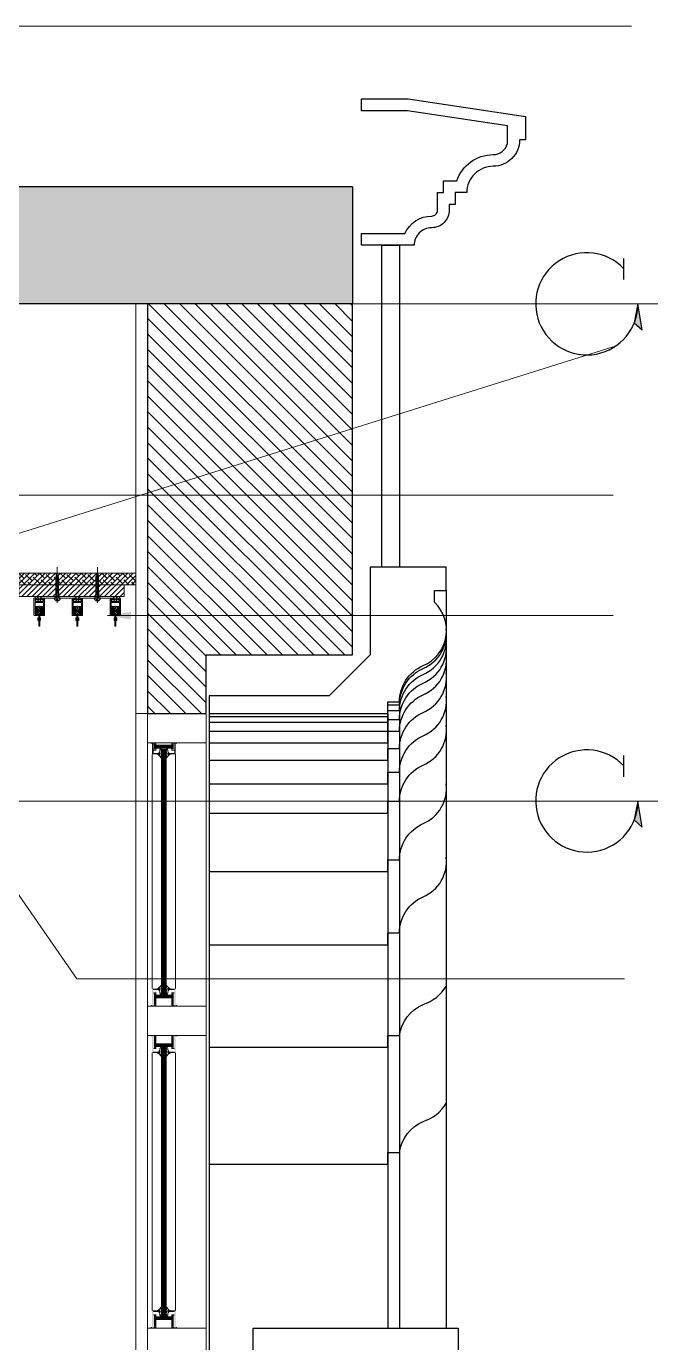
# Model space of a CAD drawing. Header units: millimetres. Extents: x -10942 to 92711, y -16583 to 30009.
# Drawn here: x 12795 to 13861, y 21237 to 23486 of the extents above; entities that cross this region are included whole.
import ezdxf

# ---------------------------------------------------------------- set-up
doc = ezdxf.new("R2010")
doc.units = ezdxf.units.MM
doc.header["$LTSCALE"] = 1000
doc.header["$MEASUREMENT"] = 0
doc.linetypes.add('DASHED', pattern=[0.75, 0.5, -0.25])
doc.linetypes.add('HIDDEN', pattern=[0.375, 0.25, -0.125])
for name, color, linetype in [('8', 8, 'Continuous'), ('A-Hidden', 8, 'HIDDEN'), ('Calliper Gypsum  Elevation', 31, 'Continuous'), ('Layer1', 1, 'Continuous'), ('Layer3', 3, 'Continuous'), ('Layer7', 8, 'Continuous')]:
    doc.layers.add(name, color=color, linetype=linetype)
for name, color, linetype, lineweight in [('A-FLOR-SLAB', 7, 'Continuous', 40), ('A-GLAZ', 134, 'Continuous', 18), ('A-RNDR-ALUM', 1, 'Continuous', 9), ('A-RNDR-PLST', 1, 'Continuous', 9), ('A-RNDR-PT36', 253, 'Continuous', 20), ('GRC', 41, 'Continuous', 0), ('ID-NOTES', 3, 'Continuous', 0)]:
    doc.layers.add(name, color=color, linetype=linetype, lineweight=lineweight)
doc.styles.add('ZZ-Dim All', font='romans.shx', dxfattribs={"width": 0.8})
doc.dimstyles.new('DIM 0200', dxfattribs={"dimscale": 200, "dimtxt": 1, "dimasz": 0.8, "dimexe": 0.5, "dimexo": 1, "dimgap": 0.4, "dimtad": 1, "dimdec": 0, "dimrnd": 10, "dimdsep": 46, "dimtxsty": 'ZZ-Dim All', "dimblk1": 'ARCHTICK', "dimblk2": 'ARCHTICK', "dimsah": 1, "dimcen": 1, "dimdle": 0.5, "dimclrd": 256, "dimclre": 256, "dimclrt": 256, "dimadec": 0, "dimazin": 2, "dimtfac": 1, "dimtdec": 0, "dimtix": 1, "dimtmove": 2, "dimatfit": 2, "dimfxl": 1, "dimfxlon": 1, "dimtolj": 1, "dimtzin": 0, "dimlwd": -1, "dimlwe": -1, "dimarcsym": 0})

# ---------------------------------------------------------------- blocks, each defined once
blk = doc.blocks.new('curtain box 21')
at = {"lineweight": 0}
for p, q in [((3862.1, 3149.7), (3856.5, 3152.3)), ((3924.7, 3149.7), (3930.3, 3152.3)), ((3830.7, 3103.8), (3826, 3103.8)), ((3830.7, 3102.6), (3826, 3102.6)), ((3830.7, 3101.5), (3826, 3101.5)), ((3895.7, 3103.8), (3891, 3103.8)), ((3895.7, 3102.6), (3891, 3102.6)), ((3895.7, 3101.5), (3891, 3101.5)), ((3960.7, 3103.8), (3956, 3103.8)), ((3960.7, 3102.6), (3956, 3102.6)), ((3960.7, 3101.5), (3956, 3101.5))]:
    blk.add_line(p, q, dxfattribs=at)
at = {"color": 1, "lineweight": 0}
for p, q in [((3823.5, 3122.3), (3823.5, 3110.7)), ((3824.5, 3122.3), (3824.5, 3110.7)), ((3832.3, 3122.3), (3832.3, 3110.7)), ((3833.2, 3122.3), (3833.2, 3110.7)), ((3888.5, 3122.3), (3888.5, 3110.7)), ((3889.5, 3122.3), (3889.5, 3110.7)), ((3897.3, 3122.3), (3897.3, 3110.7)), ((3898.2, 3122.3), (3898.2, 3110.7)), ((3953.5, 3122.3), (3953.5, 3110.7)), ((3954.5, 3122.3), (3954.5, 3110.7)), ((3962.3, 3122.3), (3962.3, 3110.7)), ((3963.2, 3122.3), (3963.2, 3110.7))]:
    blk.add_line(p, q, dxfattribs=at)
at = {"color": 4, "lineweight": 0}
for points in [[(3859.2, 3130.5), (3859.2, 3191.5)], [(3927.6, 3130.5), (3927.6, 3191.5)]]:
    blk.add_lwpolyline(points, dxfattribs=at)
at = {"color": 1, "lineweight": 0}
for points in [[(3835.4, 3131), (3821.4, 3131), (3821.4, 3110.7), (3826.4, 3110.7, -1), (3826.4, 3108.7), (3820.4, 3108.7, -0.414214), (3819.4, 3109.7), (3819.4, 3138.7), (3823.4, 3138.7), (3823.4, 3136.7), (3821.4, 3136.7), (3821.4, 3133), (3835.4, 3133), (3835.4, 3136.7), (3833.4, 3136.7), (3833.4, 3138.7), (3837.4, 3138.7), (3837.4, 3109.7, -0.414214), (3836.4, 3108.7), (3830.4, 3108.7, -1), (3830.4, 3110.7), (3835.4, 3110.7)], [(3900.4, 3131), (3886.4, 3131), (3886.4, 3110.7), (3891.4, 3110.7, -1), (3891.4, 3108.7), (3885.4, 3108.7, -0.414214), (3884.4, 3109.7), (3884.4, 3138.7), (3888.4, 3138.7), (3888.4, 3136.7), (3886.4, 3136.7), (3886.4, 3133), (3900.4, 3133), (3900.4, 3136.7), (3898.4, 3136.7), (3898.4, 3138.7), (3902.4, 3138.7), (3902.4, 3109.7, -0.414214), (3901.4, 3108.7), (3895.4, 3108.7, -1), (3895.4, 3110.7), (3900.4, 3110.7)], [(3965.4, 3131), (3951.4, 3131), (3951.4, 3110.7), (3956.4, 3110.7, -1), (3956.4, 3108.7), (3950.4, 3108.7, -0.414214), (3949.4, 3109.7), (3949.4, 3138.7), (3953.4, 3138.7), (3953.4, 3136.7), (3951.4, 3136.7), (3951.4, 3133), (3965.4, 3133), (3965.4, 3136.7), (3963.4, 3136.7), (3963.4, 3138.7), (3967.4, 3138.7), (3967.4, 3109.7, -0.414214), (3966.4, 3108.7), (3960.4, 3108.7, -1), (3960.4, 3110.7), (3965.4, 3110.7)], [(3824.5, 3122.3), (3823.5, 3122.3, 0.414214), (3822.5, 3121.3), (3822.5, 3111.7, 0.414214), (3823.5, 3110.7), (3824.5, 3110.7, 0.414214), (3825.5, 3111.7), (3825.5, 3121.3, 0.414214)], [(3832.3, 3122.3), (3833.2, 3122.3, -0.414214), (3834.2, 3121.3), (3834.2, 3111.7, -0.414214), (3833.2, 3110.7), (3832.3, 3110.7, -0.414214), (3831.3, 3111.7), (3831.3, 3121.3, -0.414214)], [(3889.5, 3122.3), (3888.5, 3122.3, 0.414214), (3887.5, 3121.3), (3887.5, 3111.7, 0.414214), (3888.5, 3110.7), (3889.5, 3110.7, 0.414214), (3890.5, 3111.7), (3890.5, 3121.3, 0.414214)], [(3897.3, 3122.3), (3898.2, 3122.3, -0.414214), (3899.2, 3121.3), (3899.2, 3111.7, -0.414214), (3898.2, 3110.7), (3897.3, 3110.7, -0.414214), (3896.3, 3111.7), (3896.3, 3121.3, -0.414214)], [(3954.5, 3122.3), (3953.5, 3122.3, 0.414214), (3952.5, 3121.3), (3952.5, 3111.7, 0.414214), (3953.5, 3110.7), (3954.5, 3110.7, 0.414214), (3955.5, 3111.7), (3955.5, 3121.3, 0.414214)], [(3962.3, 3122.3), (3963.2, 3122.3, -0.414214), (3964.2, 3121.3), (3964.2, 3111.7, -0.414214), (3963.2, 3110.7), (3962.3, 3110.7, -0.414214), (3961.3, 3111.7), (3961.3, 3121.3, -0.414214)]]:
    blk.add_lwpolyline(points, format="xyb", close=True, dxfattribs=at)
at = {"lineweight": 0}
for points in [[(3965.4, 3141.5), (3821.4, 3141.5), (3821.4, 3138.7), (3965.4, 3138.7)], [(3828.4, 3141.5), (3832.6, 3141.5), (3830.3, 3139.4), (3830.3, 3133.5), (3828.4, 3133.5), (3826.4, 3133.5), (3826.4, 3139.4), (3824.1, 3141.5)], [(3893.4, 3141.5), (3897.6, 3141.5), (3895.3, 3139.4), (3895.3, 3133.5), (3893.4, 3133.5), (3891.4, 3133.5), (3891.4, 3139.4), (3889.1, 3141.5)], [(3958.4, 3141.5), (3962.6, 3141.5), (3960.3, 3139.4), (3960.3, 3133.5), (3958.4, 3133.5), (3956.4, 3133.5), (3956.4, 3139.4), (3954.1, 3141.5)], [(3827.6, 3124.8), (3829.1, 3124.8), (3835.3, 3124.4), (3835.3, 3123.5), (3829.1, 3123.1), (3829.1, 3119.5), (3830.8, 3118.6), (3830.8, 3117.5), (3830.8, 3117.5), (3828.4, 3117.5), (3825.9, 3117.5), (3825.9, 3117.5), (3825.9, 3118.6), (3827.6, 3119.5), (3827.6, 3123.1), (3821.4, 3123.5), (3821.4, 3124.4)], [(3892.6, 3124.8), (3894.1, 3124.8), (3900.3, 3124.4), (3900.3, 3123.5), (3894.1, 3123.1), (3894.1, 3119.5), (3895.8, 3118.6), (3895.8, 3117.5), (3895.8, 3117.5), (3893.4, 3117.5), (3890.9, 3117.5), (3890.9, 3117.5), (3890.9, 3118.6), (3892.6, 3119.5), (3892.6, 3123.1), (3886.4, 3123.5), (3886.4, 3124.4)], [(3957.6, 3124.8), (3959.1, 3124.8), (3965.3, 3124.4), (3965.3, 3123.5), (3959.1, 3123.1), (3959.1, 3119.5), (3960.8, 3118.6), (3960.8, 3117.5), (3960.8, 3117.5), (3958.4, 3117.5), (3955.9, 3117.5), (3955.9, 3117.5), (3955.9, 3118.6), (3957.6, 3119.5), (3957.6, 3123.1), (3951.4, 3123.5), (3951.4, 3124.4)]]:
    blk.add_lwpolyline(points, close=True, dxfattribs=at)
at = {"color": 1, "lineweight": 0}
for points in [[(3821.9, 3136.2), (3834.9, 3136.2), (3834.9, 3133.5), (3821.9, 3133.5)], [(3823.9, 3138.7), (3832.9, 3138.7), (3832.9, 3136.2), (3823.9, 3136.2)], [(3886.9, 3136.2), (3899.9, 3136.2), (3899.9, 3133.5), (3886.9, 3133.5)], [(3888.9, 3138.7), (3897.9, 3138.7), (3897.9, 3136.2), (3888.9, 3136.2)], [(3951.9, 3136.2), (3964.9, 3136.2), (3964.9, 3133.5), (3951.9, 3133.5)], [(3953.9, 3138.7), (3962.9, 3138.7), (3962.9, 3136.2), (3953.9, 3136.2)]]:
    blk.add_lwpolyline(points, close=True, dxfattribs=at)
for points in [[(3827.6, 3091.1), (3827.6, 3100.5), (3826, 3100.5), (3826, 3104.8), (3827.6, 3104.8), (3827.6, 3113.6), (3825.9, 3114.5), (3825.9, 3115.6), (3825.9, 3115.6), (3828.4, 3115.6), (3830.8, 3115.6), (3830.8, 3115.6), (3830.8, 3114.5), (3829.1, 3113.6), (3829.1, 3104.8), (3830.7, 3104.8), (3830.7, 3100.5), (3829.2, 3100.5), (3829.2, 3091.1)], [(3892.6, 3091.1), (3892.6, 3100.5), (3891, 3100.5), (3891, 3104.8), (3892.6, 3104.8), (3892.6, 3113.6), (3890.9, 3114.5), (3890.9, 3115.6), (3890.9, 3115.6), (3893.4, 3115.6), (3895.8, 3115.6), (3895.8, 3115.6), (3895.8, 3114.5), (3894.1, 3113.6), (3894.1, 3104.8), (3895.7, 3104.8), (3895.7, 3100.5), (3894.2, 3100.5), (3894.2, 3091.1)], [(3957.6, 3091.1), (3957.6, 3100.5), (3956, 3100.5), (3956, 3104.8), (3957.6, 3104.8), (3957.6, 3113.6), (3955.9, 3114.5), (3955.9, 3115.6), (3955.9, 3115.6), (3958.4, 3115.6), (3960.8, 3115.6), (3960.8, 3115.6), (3960.8, 3114.5), (3959.1, 3113.6), (3959.1, 3104.8), (3960.7, 3104.8), (3960.7, 3100.5), (3959.2, 3100.5), (3959.2, 3091.1)]]:
    blk.add_lwpolyline(points, dxfattribs=at)
at = {"lineweight": 0}
for points in [[(3827.9, 3093.5), (3828.9, 3093.5, -0.414214), (3829.2, 3093.2), (3829.2, 3091.1, -0.414214), (3828.9, 3090.8), (3827.9, 3090.8, -0.414214), (3827.6, 3091.1), (3827.6, 3093.2, -0.414214)], [(3892.9, 3093.5), (3893.9, 3093.5, -0.414214), (3894.2, 3093.2), (3894.2, 3091.1, -0.414214), (3893.9, 3090.8), (3892.9, 3090.8, -0.414214), (3892.6, 3091.1), (3892.6, 3093.2, -0.414214)], [(3957.9, 3093.5), (3958.9, 3093.5, -0.414214), (3959.2, 3093.2), (3959.2, 3091.1, -0.414214), (3958.9, 3090.8), (3957.9, 3090.8, -0.414214), (3957.6, 3091.1), (3957.6, 3093.2, -0.414214)]]:
    blk.add_lwpolyline(points, format="xyb", close=True, dxfattribs=at)
blk = doc.blocks.new('curtain track_3')
for p, q in [((52828.2, -34660.4), (52822.6, -34657.8)), ((52828.2, -34657.9), (52823, -34655.5)), ((52827.5, -34655.2), (52823.8, -34653.5)), ((52896.5, -34660.4), (52890.9, -34657.8)), ((52896.5, -34657.9), (52891.3, -34655.5)), ((52895.9, -34655.2), (52892.2, -34653.5)), ((52828.2, -34662.8), (52822.6, -34660.2)), ((52828.2, -34665.2), (52822.6, -34662.6)), ((52828.2, -34667.7), (52822.6, -34665.1)), ((52828.2, -34670.1), (52822.6, -34667.5)), ((52828.2, -34672.5), (52822.6, -34669.9)), ((52828.2, -34672.5), (52822.6, -34669.9)), ((52828.2, -34674.9), (52822.6, -34672.3)), ((52828.2, -34677.4), (52822.6, -34674.8)), ((52828.2, -34679.8), (52822.6, -34677.2)), ((52828.2, -34679.8), (52822.6, -34677.2)), ((52828.2, -34684.6), (52822.6, -34682.1)), ((52896.5, -34662.8), (52890.9, -34660.2)), ((52896.5, -34665.2), (52890.9, -34662.6)), ((52896.5, -34667.7), (52890.9, -34665.1)), ((52896.5, -34670.1), (52890.9, -34667.5)), ((52896.5, -34672.5), (52890.9, -34669.9)), ((52896.5, -34672.5), (52890.9, -34669.9)), ((52896.5, -34674.9), (52890.9, -34672.3)), ((52896.5, -34677.4), (52890.9, -34674.8)), ((52896.5, -34679.8), (52890.9, -34677.2)), ((52896.5, -34679.8), (52890.9, -34677.2)), ((52896.5, -34684.6), (52890.9, -34682.1))]:
    blk.add_line(p, q)
for points in [[(52823.6, -34683.9), (52823.6, -34659, -0.149778), (52825.3, -34653.3, 1.883636)], [(52827.1, -34683.9), (52827.1, -34659, 0.149778), (52825.3, -34653.3, -1.883636)], [(52891.9, -34683.9), (52891.9, -34659, -0.149778), (52893.7, -34653.3, 1.883636)], [(52895.4, -34683.9), (52895.4, -34659, 0.149778), (52893.7, -34653.3, -1.883636)]]:
    blk.add_lwpolyline(points, format="xyb")
at = {"color": 4}
for points in [[(52825.3, -34695.1), (52825.8, -34695.1), (52825.8, -34697.7, 0.38819), (52830.5, -34693.3), (52827.8, -34693.3), (52827.8, -34683.9), (52825.3, -34683.9), (52822.8, -34683.9), (52822.8, -34693.3), (52820.1, -34693.3, 0.38819), (52824.8, -34697.7), (52824.8, -34695.1)], [(52893.7, -34695.1), (52894.2, -34695.1), (52894.2, -34697.7, 0.38819), (52898.9, -34693.3), (52896.1, -34693.3), (52896.1, -34683.9), (52893.7, -34683.9), (52891.2, -34683.9), (52891.2, -34693.3), (52888.4, -34693.3, 0.38819), (52893.1, -34697.7), (52893.1, -34695.1)]]:
    blk.add_lwpolyline(points, format="xyb", close=True, dxfattribs=at)
at = {"extrusion": (0, 0, -1), "zscale": -1}
blk.add_blockref('curtain box 21', (-56752.9, -37831.9), dxfattribs=at)
blk = doc.blocks.new('arrow01')
at = {"layer": 'Layer1'}
blk.add_hatch(color=256, dxfattribs=at).paths.add_polyline_path([(7, -44.7), (0, 0), (-6.2, -32.4)])
at = {"layer": 'Layer1', "elevation": 375.8}
blk.add_lwpolyline([(7, -44.7), (0, 0), (-6.2, -32.4)], close=True, dxfattribs=at)
at = {"layer": 'Layer7'}
blk.add_line((-24, 41.5), (-24, 77.7), dxfattribs=at)
blk.add_arc((-87.3, 0), 87.3, 43.49, 0, dxfattribs=at)
blk = doc.blocks.new('_ARCHTICK')
at = {"color": 0, "linetype": 'ByBlock', "const_width": 0.15}
blk.add_lwpolyline([(-0.5, -0.5), (0.5, 0.5)], dxfattribs=at)
blk = doc.blocks.new('section ceiling a')
at = {"layer": '8'}
h = blk.add_hatch(dxfattribs=at)
h.set_pattern_fill('ANSI38', color=256, scale=50, style=0)
h.set_pattern_definition([(45, (-31694.053, 13553.8655), (-4.41941738, 4.41941738), []), (135, (-31694.053, 13553.8655), (-13.25825215, 4.41941738), [15.625, -9.375])])
h.paths.add_polyline_path([(381108.3, 131243.5), (381108.3, 131223.5), (381308.3, 131223.5), (381308.3, 131243.5)])
h = blk.add_hatch(dxfattribs=at)
h.set_pattern_fill('ANSI31', color=256, scale=50, style=0)
h.set_pattern_definition([(45, (-31694.053, 13553.8655), (-4.41941738, 4.41941738), [])])
h.paths.add_polyline_path([(381108.3, 131223.5), (381108.3, 131203.5), (381288.3, 131203.5), (381288.3, 131223.5)])
at = {"layer": 'GRC', "elevation": 0}
for points in [[(381108.3, 131243.5), (381108.3, 131223.5), (381308.3, 131223.5), (381308.3, 131243.5), (381108.3, 131243.5)], [(381108.3, 131223.5), (381108.3, 131203.5), (381288.3, 131203.5), (381288.3, 131223.5), (381108.3, 131223.5)]]:
    blk.add_lwpolyline(points, dxfattribs=at)
blk = doc.blocks.new('GLAZ-5')
at = {"layer": 'A-GLAZ'}
for p, q in [((-26.3, 3388.5, 0), (-26.3, 2968.5, 0)), ((-24.9, 3388.5, 0), (-24.9, 2968.5, 0)), ((-23.6, 3388.5, 0), (-23.6, 2968.5, 0)), ((-22.3, 3388.5, 0), (-22.3, 2968.5, 0)), ((-20.9, 3388.5, 0), (-20.9, 2968.5, 0)), ((-19.6, 3388.5, 0), (-19.6, 2968.5, 0)), ((-18.3, 3388.5, 0), (-18.3, 2968.5, 0)), ((-26.3, 2421.5, 0), (-26.3, 2878.5, 0)), ((-24.9, 2421.5, 0), (-24.9, 2878.5, 0)), ((-23.6, 2421.5, 0), (-23.6, 2878.5, 0)), ((-22.3, 2421.5, 0), (-22.3, 2878.5, 0)), ((-20.9, 2421.5, 0), (-20.9, 2878.5, 0)), ((-19.6, 2421.5, 0), (-19.6, 2878.5, 0)), ((-18.3, 2421.5, 0), (-18.3, 2878.5, 0))]:
    blk.add_line(p, q, dxfattribs=at)
at = {"layer": 'A-RNDR-ALUM'}
for p, q in [((-50, 2950, 0), (-50, 3400, 0)), ((-38.2, 3397.4, 0), (-37.5, 3397.4, 0)), ((-38.2, 3389.4, 0), (-38.2, 3397.4, 0)), ((-38.2, 3397.4, 0), (-37.5, 3397.4, 0)), ((-38.2, 3389.4, 0), (-38.2, 3397.4, 0)), ((-37.5, 3389.4, 0), (-37.5, 3397.4, 0)), ((-37.5, 3389.4, 0), (-37.5, 3397.4, 0)), ((-36, 3397.4, 0), (-35.3, 3397.4, 0)), ((-36, 3397.4, 0), (-35.3, 3397.4, 0)), ((-6.4, 3397.4, 0), (-7.1, 3397.4, 0)), ((-7.1, 3389.4, 0), (-7.1, 3397.4, 0)), ((-6.4, 3397.4, 0), (-7.1, 3397.4, 0)), ((-7.1, 3389.4, 0), (-7.1, 3397.4, 0)), ((-6.4, 3389.4, 0), (-6.4, 3397.4, 0)), ((-6.4, 3389.4, 0), (-6.4, 3397.4, 0)), ((50, 2950, 0), (50, 3400, 0)), ((-38.2, 3389.4, 0), (-37.5, 3389.4, 0)), ((-38.2, 3389.4, 0), (-37.5, 3389.4, 0)), ((-37.5, 3395.7, 0), (-7.1, 3395.7, 0)), ((-37.5, 3395.7, 0), (-7.1, 3395.7, 0)), ((-37.5, 3394.5, 0), (-7.1, 3394.5, 0)), ((-37.5, 3394.5, 0), (-7.1, 3394.5, 0)), ((-37.5, 3393.4, 0), (-7.1, 3393.4, 0)), ((-37.5, 3393.4, 0), (-7.1, 3393.4, 0)), ((-37.5, 3392.2, 0), (-7.1, 3392.2, 0)), ((-37.5, 3392.2, 0), (-7.1, 3392.2, 0)), ((-37.5, 3391, 0), (-7.1, 3391, 0)), ((-37.5, 3391, 0), (-7.1, 3391, 0)), ((-36, 3389.4, 0), (-35.3, 3389.4, 0)), ((-36, 3389.4, 0), (-35.3, 3389.4, 0)), ((-6.4, 3389.4, 0), (-7.1, 3389.4, 0)), ((-6.4, 3389.4, 0), (-7.1, 3389.4, 0)), ((-38.2, 2970.6, 0), (-37.5, 2970.6, 0)), ((-38.2, 2970.6, 0), (-38.2, 2952.6, 0)), ((-38.2, 2970.6, 0), (-37.5, 2970.6, 0)), ((-38.2, 2970.6, 0), (-38.2, 2952.6, 0)), ((-37.5, 2970.6, 0), (-37.5, 2952.6, 0)), ((-37.5, 2970.6, 0), (-37.5, 2952.6, 0)), ((-37.5, 2968.9, 0), (-7.1, 2968.9, 0)), ((-37.5, 2968.9, 0), (-7.1, 2968.9, 0)), ((-36, 2970.6, 0), (-35.3, 2970.6, 0)), ((-36, 2970.6, 0), (-35.3, 2970.6, 0)), ((-6.4, 2970.6, 0), (-7.1, 2970.6, 0)), ((-7.1, 2970.6, 0), (-7.1, 2952.6, 0)), ((-6.4, 2970.6, 0), (-7.1, 2970.6, 0)), ((-7.1, 2970.6, 0), (-7.1, 2952.6, 0)), ((-6.4, 2970.6, 0), (-6.4, 2952.6, 0)), ((-6.4, 2970.6, 0), (-6.4, 2952.6, 0)), ((-38.2, 2952.6, 0), (-37.5, 2952.6, 0)), ((-38.2, 2952.6, 0), (-37.5, 2952.6, 0)), ((-37.5, 2967.8, 0), (-7.1, 2967.8, 0)), ((-37.5, 2967.8, 0), (-7.1, 2967.8, 0)), ((-37.5, 2966.6, 0), (-7.1, 2966.6, 0)), ((-37.5, 2966.6, 0), (-7.1, 2966.6, 0)), ((-37.5, 2965.4, 0), (-7.1, 2965.4, 0)), ((-37.5, 2965.4, 0), (-7.1, 2965.4, 0)), ((-37.5, 2964.3, 0), (-7.1, 2964.3, 0)), ((-37.5, 2964.3, 0), (-7.1, 2964.3, 0)), ((-36, 2952.6, 0), (-35.3, 2952.6, 0)), ((-36, 2952.6, 0), (-35.3, 2952.6, 0)), ((-6.4, 2952.6, 0), (-7.1, 2952.6, 0)), ((-6.4, 2952.6, 0), (-7.1, 2952.6, 0)), ((-50, 2900, 0), (-50, 2400, 0)), ((-38.2, 2897.6, 0), (-37.5, 2897.6, 0)), ((-38.2, 2879.4, 0), (-38.2, 2897.6, 0)), ((-38.2, 2897.6, 0), (-37.5, 2897.6, 0)), ((-38.2, 2879.4, 0), (-38.2, 2897.6, 0)), ((-38.2, 2879.4, 0), (-37.5, 2879.4, 0)), ((-38.2, 2879.4, 0), (-37.5, 2879.4, 0)), ((-37.5, 2879.4, 0), (-37.5, 2897.6, 0)), ((-37.5, 2879.4, 0), (-37.5, 2897.6, 0)), ((-37.5, 2885.7, 0), (-7.1, 2885.7, 0)), ((-37.5, 2885.7, 0), (-7.1, 2885.7, 0)), ((-37.5, 2884.6, 0), (-7.1, 2884.6, 0)), ((-37.5, 2884.6, 0), (-7.1, 2884.6, 0)), ((-37.5, 2883.4, 0), (-7.1, 2883.4, 0)), ((-37.5, 2883.4, 0), (-7.1, 2883.4, 0)), ((-37.5, 2882.2, 0), (-7.1, 2882.2, 0)), ((-37.5, 2882.2, 0), (-7.1, 2882.2, 0)), ((-37.5, 2881.1, 0), (-7.1, 2881.1, 0)), ((-37.5, 2881.1, 0), (-7.1, 2881.1, 0)), ((-36, 2897.6, 0), (-35.3, 2897.6, 0)), ((-36, 2897.6, 0), (-35.3, 2897.6, 0)), ((-36, 2879.4, 0), (-35.3, 2879.4, 0)), ((-36, 2879.4, 0), (-35.3, 2879.4, 0)), ((-6.4, 2897.6, 0), (-7.1, 2897.6, 0)), ((-7.1, 2879.4, 0), (-7.1, 2897.6, 0)), ((-6.4, 2897.6, 0), (-7.1, 2897.6, 0)), ((-7.1, 2879.4, 0), (-7.1, 2897.6, 0)), ((-6.4, 2879.4, 0), (-7.1, 2879.4, 0)), ((-6.4, 2879.4, 0), (-7.1, 2879.4, 0)), ((-6.4, 2879.4, 0), (-6.4, 2897.6, 0)), ((-6.4, 2879.4, 0), (-6.4, 2897.6, 0)), ((50, 2900, 0), (50, 2400, 0)), ((-38.2, 2420.6, 0), (-37.5, 2420.6, 0)), ((-38.2, 2420.6, 0), (-38.2, 2402.6, 0)), ((-38.2, 2420.6, 0), (-37.5, 2420.6, 0)), ((-38.2, 2420.6, 0), (-38.2, 2402.6, 0)), ((-37.5, 2420.6, 0), (-37.5, 2402.6, 0)), ((-37.5, 2420.6, 0), (-37.5, 2402.6, 0)), ((-37.5, 2418.9, 0), (-7.1, 2418.9, 0)), ((-37.5, 2418.9, 0), (-7.1, 2418.9, 0)), ((-37.5, 2417.8, 0), (-7.1, 2417.8, 0)), ((-37.5, 2417.8, 0), (-7.1, 2417.8, 0)), ((-37.5, 2416.6, 0), (-7.1, 2416.6, 0)), ((-37.5, 2416.6, 0), (-7.1, 2416.6, 0)), ((-37.5, 2415.4, 0), (-7.1, 2415.4, 0)), ((-37.5, 2415.4, 0), (-7.1, 2415.4, 0)), ((-37.5, 2414.3, 0), (-7.1, 2414.3, 0)), ((-37.5, 2414.3, 0), (-7.1, 2414.3, 0)), ((-36, 2420.6, 0), (-35.3, 2420.6, 0)), ((-36, 2420.6, 0), (-35.3, 2420.6, 0)), ((-6.4, 2420.6, 0), (-7.1, 2420.6, 0)), ((-7.1, 2420.6, 0), (-7.1, 2402.6, 0)), ((-6.4, 2420.6, 0), (-7.1, 2420.6, 0)), ((-7.1, 2420.6, 0), (-7.1, 2402.6, 0)), ((-6.4, 2420.6, 0), (-6.4, 2402.6, 0)), ((-6.4, 2420.6, 0), (-6.4, 2402.6, 0)), ((-38.2, 2402.6, 0), (-37.5, 2402.6, 0)), ((-38.2, 2402.6, 0), (-37.5, 2402.6, 0)), ((-36, 2402.6, 0), (-35.3, 2402.6, 0)), ((-36, 2402.6, 0), (-35.3, 2402.6, 0)), ((-6.4, 2402.6, 0), (-7.1, 2402.6, 0)), ((-6.4, 2402.6, 0), (-7.1, 2402.6, 0))]:
    blk.add_line(p, q, dxfattribs=at)
for points in [[(-50, 3400), (50, 3400), (50, 3450), (-50, 3450)], [(-50, 2950), (50, 2950), (50, 2900), (-50, 2900)], [(-50, 2350), (50, 2350), (50, 2400), (-50, 2400)]]:
    blk.add_lwpolyline(points, close=True, dxfattribs=at)
at = {"layer": 'A-RNDR-ALUM', "const_width": 0.928, "elevation": 0}
for points in [[(-43.7, 3398.6, -0.414214), (-44.2, 3399.1)], [(-43.7, 3398.6, -0.414214), (-44.2, 3399.1)], [(-0.7, 3398.6, 0.414214), (-0.2, 3399.1)], [(-0.7, 3398.6, 0.414214), (-0.2, 3399.1)], [(-43.7, 2951.4, 0.414214), (-44.2, 2950.9)], [(-43.7, 2951.4, 0.414214), (-44.2, 2950.9)], [(-0.7, 2951.4, -0.414214), (-0.2, 2950.9)], [(-0.7, 2951.4, -0.414214), (-0.2, 2950.9)], [(-43.7, 2898.9, -0.414214), (-44.2, 2899.3)], [(-43.7, 2898.9, -0.414214), (-44.2, 2899.3)], [(-0.7, 2898.8, 0.414214), (-0.2, 2899.3)], [(-0.7, 2898.8, 0.414214), (-0.2, 2899.3)], [(-43.7, 2401.4, 0.414214), (-44.2, 2400.9)], [(-43.7, 2401.4, 0.414214), (-44.2, 2400.9)], [(-0.7, 2401.4, -0.414214), (-0.2, 2401)], [(-0.7, 2401.4, -0.414214), (-0.2, 2401)]]:
    blk.add_lwpolyline(points, format="xyb", dxfattribs=at)
at = {"layer": 'A-RNDR-ALUM', "elevation": 0}
for points in [[(-14, 3382.4), (-15.6, 3382.4), (-15.6, 3379.5, -0.015553), (-14.8, 3380), (-11.6, 3380, 0.104304), (-18.3, 3373.9), (-18.3, 3376.5, -0.016036), (-17.6, 3377.2), (-17.6, 3378.5), (-18.3, 3379.1), (-18.3, 3382), (-17.6, 3381.3), (-17.6, 3383.7), (-18.3, 3384.3), (-18.3, 3387.2), (-17.6, 3386.5), (-17.6, 3387.8, 0.414214), (-18.3, 3388.5), (-26.3, 3388.5, 0.414214), (-26.9, 3387.8), (-26.9, 3386.5), (-26.3, 3387.2), (-26.3, 3384.3), (-26.9, 3383.7), (-26.9, 3381.3), (-26.3, 3382), (-26.3, 3379.1), (-26.9, 3378.5), (-26.9, 3377.2, -0.016036), (-26.3, 3376.5), (-26.3, 3373.9, 0.104304), (-33, 3380), (-29.8, 3380, -0.015553), (-28.9, 3379.5), (-28.9, 3382.4), (-30.6, 3382.4, 0.021646), (-28.9, 3385.9), (-28.9, 3387.8, -0.414214), (-26.3, 3390.5), (-18.3, 3390.5, -0.414214), (-15.6, 3387.8), (-15.6, 3385.9, 0.021646)], [(-14, 2977.6), (-15.6, 2977.6), (-15.6, 2980.5, 0.015553), (-14.8, 2980), (-11.6, 2980, -0.104304), (-18.3, 2986.1), (-18.3, 2983.5, 0.016036), (-17.6, 2982.8), (-17.6, 2981.5), (-18.3, 2980.9), (-18.3, 2978), (-17.6, 2978.7), (-17.6, 2976.3), (-18.3, 2975.7), (-18.3, 2972.8), (-17.6, 2973.5), (-17.6, 2972.2, -0.414214), (-18.3, 2971.5), (-26.3, 2971.5, -0.414214), (-26.9, 2972.2), (-26.9, 2973.5), (-26.3, 2972.8), (-26.3, 2975.7), (-26.9, 2976.3), (-26.9, 2978.7), (-26.3, 2978), (-26.3, 2980.9), (-26.9, 2981.5), (-26.9, 2982.8, 0.016036), (-26.3, 2983.5), (-26.3, 2986.1, -0.104304), (-33, 2980), (-29.8, 2980, 0.015553), (-28.9, 2980.5), (-28.9, 2977.6), (-30.6, 2977.6, -0.021646), (-28.9, 2974.1), (-28.9, 2972.2, 0.414214), (-26.3, 2969.5), (-18.3, 2969.5, 0.414214), (-15.6, 2972.2), (-15.6, 2974.1, -0.021646)], [(-14, 2872.4), (-15.6, 2872.4), (-15.6, 2869.5, -0.015553), (-14.8, 2870), (-11.6, 2870, 0.104304), (-18.3, 2863.9), (-18.3, 2866.5, -0.016036), (-17.6, 2867.2), (-17.6, 2868.5), (-18.3, 2869.1), (-18.3, 2872), (-17.6, 2871.3), (-17.6, 2873.7), (-18.3, 2874.3), (-18.3, 2877.2), (-17.6, 2876.5), (-17.6, 2877.8, 0.414214), (-18.3, 2878.5), (-26.3, 2878.5, 0.414214), (-26.9, 2877.8), (-26.9, 2876.5), (-26.3, 2877.2), (-26.3, 2874.3), (-26.9, 2873.7), (-26.9, 2871.3), (-26.3, 2872), (-26.3, 2869.1), (-26.9, 2868.5), (-26.9, 2867.2, -0.016036), (-26.3, 2866.5), (-26.3, 2863.9, 0.104304), (-33, 2870), (-29.8, 2870, -0.015553), (-28.9, 2869.5), (-28.9, 2872.4), (-30.6, 2872.4, 0.021646), (-28.9, 2875.9), (-28.9, 2877.8, -0.414214), (-26.3, 2880.5), (-18.3, 2880.5, -0.414214), (-15.6, 2877.8), (-15.6, 2875.9, 0.021646)], [(-14, 2427.6), (-15.6, 2427.6), (-15.6, 2430.5, 0.015553), (-14.8, 2430), (-11.6, 2430, -0.104304), (-18.3, 2436.1), (-18.3, 2433.5, 0.016036), (-17.6, 2432.8), (-17.6, 2431.5), (-18.3, 2430.9), (-18.3, 2428), (-17.6, 2428.7), (-17.6, 2426.3), (-18.3, 2425.7), (-18.3, 2422.8), (-17.6, 2423.5), (-17.6, 2422.2, -0.414214), (-18.3, 2421.5), (-26.3, 2421.5, -0.414214), (-26.9, 2422.2), (-26.9, 2423.5), (-26.3, 2422.8), (-26.3, 2425.7), (-26.9, 2426.3), (-26.9, 2428.7), (-26.3, 2428), (-26.3, 2430.9), (-26.9, 2431.5), (-26.9, 2432.8, 0.016036), (-26.3, 2433.5), (-26.3, 2436.1, -0.104304), (-33, 2430), (-29.8, 2430, 0.015553), (-28.9, 2430.5), (-28.9, 2427.6), (-30.6, 2427.6, -0.021646), (-28.9, 2424.1), (-28.9, 2422.2, 0.414214), (-26.3, 2419.5), (-18.3, 2419.5, 0.414214), (-15.6, 2422.2), (-15.6, 2424.1, -0.021646)]]:
    blk.add_lwpolyline(points, format="xyb", close=True, dxfattribs=at)
at = {"layer": 'A-RNDR-ALUM'}
for points in [[(-44.6, 3400, 0), (-44.6, 3399.1, 0), (-42.2, 3400, 0), (-43.7, 3399.1, 0)], [(-44.6, 3400, 0), (-44.6, 3399.1, 0), (-42.2, 3400, 0), (-43.7, 3399.1, 0)], [(-42.2, 3400, 0), (-43.7, 3399.1, 0), (-42.2, 3398.2, 0), (-43.7, 3398.2, 0)], [(-42.2, 3400, 0), (-43.7, 3399.1, 0), (-42.2, 3398.2, 0), (-43.7, 3398.2, 0)], [(-36.9, 3398.2, 0), (-35, 3400, 0), (-39.8, 3398.2, 0), (-39.8, 3400, 0)], [(-36.9, 3398.2, 0), (-35, 3400, 0), (-39.8, 3398.2, 0), (-39.8, 3400, 0)], [(-36.9, 3396, 0), (-35, 3396, 0), (-36.9, 3398.2, 0), (-35, 3400, 0)], [(-36.9, 3396, 0), (-35, 3396, 0), (-36.9, 3398.2, 0), (-35, 3400, 0)], [(-7.5, 3398.2, 0), (-9.4, 3400, 0), (-4.6, 3398.2, 0), (-4.6, 3400, 0)], [(-7.5, 3396, 0), (-9.4, 3396, 0), (-7.5, 3398.2, 0), (-9.4, 3400, 0)], [(-7.5, 3396, 0), (-9.4, 3396, 0), (-7.5, 3398.2, 0), (-9.4, 3400, 0)], [(-7.5, 3398.2, 0), (-9.4, 3400, 0), (-4.6, 3398.2, 0), (-4.6, 3400, 0)], [(-2.2, 3400, 0), (-0.7, 3399.1, 0), (-2.2, 3398.2, 0), (-0.7, 3398.2, 0)], [(0.2, 3400, 0), (0.2, 3399.1, 0), (-2.2, 3400, 0), (-0.7, 3399.1, 0)], [(-2.2, 3400, 0), (-0.7, 3399.1, 0), (-2.2, 3398.2, 0), (-0.7, 3398.2, 0)], [(0.2, 3400, 0), (0.2, 3399.1, 0), (-2.2, 3400, 0), (-0.7, 3399.1, 0)], [(-40.6, 3382.4, 0), (-40.6, 3381.2, 0), (-29.9, 3382.4, 0), (-29.9, 3381.2, 0)], [(-40.6, 3382.4, 0), (-40.6, 3381.2, 0), (-29.9, 3382.4, 0), (-29.9, 3381.2, 0)], [(-40.6, 3381.2, 0), (-40.6, 3380, 0), (-29.9, 3381.2, 0), (-29.9, 3380, 0)], [(-40.6, 3381.2, 0), (-40.6, 3380, 0), (-29.9, 3381.2, 0), (-29.9, 3380, 0)], [(-39.8, 3386.7, 0), (-39.8, 3388.5, 0), (-35, 3386.7, 0), (-36.9, 3388.5, 0)], [(-39.8, 3386.7, 0), (-39.8, 3388.5, 0), (-35, 3386.7, 0), (-36.9, 3388.5, 0)], [(-36.9, 3390.7, 0), (-35, 3390.7, 0), (-36.9, 3388.5, 0), (-35, 3386.7, 0)], [(-36.9, 3390.7, 0), (-35, 3390.7, 0), (-36.9, 3388.5, 0), (-35, 3386.7, 0)], [(-4.3, 3382.4, 0), (-4.3, 3381.2, 0), (-15.1, 3382.4, 0), (-15.1, 3381.2, 0)], [(-4.3, 3382.4, 0), (-4.3, 3381.2, 0), (-15.1, 3382.4, 0), (-15.1, 3381.2, 0)], [(-4.3, 3381.2, 0), (-4.3, 3380, 0), (-15.1, 3381.2, 0), (-15.1, 3380, 0)], [(-4.3, 3381.2, 0), (-4.3, 3380, 0), (-15.1, 3381.2, 0), (-15.1, 3380, 0)], [(-7.5, 3390.7, 0), (-9.4, 3390.7, 0), (-7.5, 3388.5, 0), (-9.4, 3386.7, 0)], [(-7.5, 3390.7, 0), (-9.4, 3390.7, 0), (-7.5, 3388.5, 0), (-9.4, 3386.7, 0)], [(-4.6, 3386.7, 0), (-4.6, 3388.5, 0), (-9.4, 3386.7, 0), (-7.5, 3388.5, 0)], [(-4.6, 3386.7, 0), (-4.6, 3388.5, 0), (-9.4, 3386.7, 0), (-7.5, 3388.5, 0)], [(-40.6, 2978.8, 0), (-40.6, 2980, 0), (-29.9, 2978.8, 0), (-29.9, 2980, 0)], [(-40.6, 2978.8, 0), (-40.6, 2980, 0), (-29.9, 2978.8, 0), (-29.9, 2980, 0)], [(-40.6, 2977.6, 0), (-40.6, 2978.8, 0), (-29.9, 2977.6, 0), (-29.9, 2978.8, 0)], [(-40.6, 2977.6, 0), (-40.6, 2978.8, 0), (-29.9, 2977.6, 0), (-29.9, 2978.8, 0)], [(-39.8, 2973.3, 0), (-39.8, 2971.4, 0), (-35, 2973.3, 0), (-36.9, 2971.4, 0)], [(-39.8, 2973.3, 0), (-39.8, 2971.4, 0), (-35, 2973.3, 0), (-36.9, 2971.4, 0)], [(-36.9, 2969.3, 0), (-35, 2969.3, 0), (-36.9, 2971.4, 0), (-35, 2973.3, 0)], [(-36.9, 2969.3, 0), (-35, 2969.3, 0), (-36.9, 2971.4, 0), (-35, 2973.3, 0)], [(-4.3, 2978.8, 0), (-4.3, 2980, 0), (-15.1, 2978.8, 0), (-15.1, 2980, 0)], [(-4.3, 2978.8, 0), (-4.3, 2980, 0), (-15.1, 2978.8, 0), (-15.1, 2980, 0)], [(-4.3, 2977.6, 0), (-4.3, 2978.8, 0), (-15.1, 2977.6, 0), (-15.1, 2978.8, 0)], [(-4.3, 2977.6, 0), (-4.3, 2978.8, 0), (-15.1, 2977.6, 0), (-15.1, 2978.8, 0)], [(-4.6, 2973.3, 0), (-4.6, 2971.4, 0), (-9.4, 2973.3, 0), (-7.5, 2971.4, 0)], [(-7.5, 2969.3, 0), (-9.4, 2969.3, 0), (-7.5, 2971.4, 0), (-9.4, 2973.3, 0)], [(-4.6, 2973.3, 0), (-4.6, 2971.4, 0), (-9.4, 2973.3, 0), (-7.5, 2971.4, 0)], [(-7.5, 2969.3, 0), (-9.4, 2969.3, 0), (-7.5, 2971.4, 0), (-9.4, 2973.3, 0)], [(-44.6, 2950, 0), (-44.6, 2950.9, 0), (-42.2, 2950, 0), (-43.7, 2950.9, 0)], [(-44.6, 2950, 0), (-44.6, 2950.9, 0), (-42.2, 2950, 0), (-43.7, 2950.9, 0)], [(-42.2, 2950, 0), (-43.7, 2950.9, 0), (-42.2, 2951.8, 0), (-43.7, 2951.8, 0)], [(-42.2, 2950, 0), (-43.7, 2950.9, 0), (-42.2, 2951.8, 0), (-43.7, 2951.8, 0)], [(-36.9, 2951.8, 0), (-35, 2950, 0), (-39.8, 2951.8, 0), (-39.8, 2950, 0)], [(-36.9, 2951.8, 0), (-35, 2950, 0), (-39.8, 2951.8, 0), (-39.8, 2950, 0)], [(-36.9, 2964, 0), (-35, 2964, 0), (-36.9, 2951.8, 0), (-35, 2950, 0)], [(-36.9, 2964, 0), (-35, 2964, 0), (-36.9, 2951.8, 0), (-35, 2950, 0)], [(-7.5, 2964, 0), (-9.4, 2964, 0), (-7.5, 2951.8, 0), (-9.4, 2950, 0)], [(-7.5, 2964, 0), (-9.4, 2964, 0), (-7.5, 2951.8, 0), (-9.4, 2950, 0)], [(-7.5, 2951.8, 0), (-9.4, 2950, 0), (-4.6, 2951.8, 0), (-4.6, 2950, 0)], [(-7.5, 2951.8, 0), (-9.4, 2950, 0), (-4.6, 2951.8, 0), (-4.6, 2950, 0)], [(-2.2, 2950, 0), (-0.7, 2950.9, 0), (-2.2, 2951.8, 0), (-0.7, 2951.8, 0)], [(-2.2, 2950, 0), (-0.7, 2950.9, 0), (-2.2, 2951.8, 0), (-0.7, 2951.8, 0)], [(0.2, 2950, 0), (0.2, 2950.9, 0), (-2.2, 2950, 0), (-0.7, 2950.9, 0)], [(0.2, 2950, 0), (0.2, 2950.9, 0), (-2.2, 2950, 0), (-0.7, 2950.9, 0)], [(-44.6, 2900.3, 0), (-44.6, 2899.3, 0), (-42.2, 2900.3, 0), (-43.7, 2899.3, 0)], [(-44.6, 2900.3, 0), (-44.6, 2899.3, 0), (-42.2, 2900.3, 0), (-43.7, 2899.3, 0)], [(-42.2, 2900.3, 0), (-43.7, 2899.3, 0), (-42.2, 2898.4, 0), (-43.7, 2898.4, 0)], [(-42.2, 2900.3, 0), (-43.7, 2899.3, 0), (-42.2, 2898.4, 0), (-43.7, 2898.4, 0)], [(-36.9, 2898.4, 0), (-35, 2900.3, 0), (-39.8, 2898.4, 0), (-39.8, 2900.3, 0)], [(-36.9, 2898.4, 0), (-35, 2900.3, 0), (-39.8, 2898.4, 0), (-39.8, 2900.3, 0)], [(-36.9, 2886, 0), (-35, 2886, 0), (-36.9, 2898.4, 0), (-35, 2900.3, 0)], [(-36.9, 2886, 0), (-35, 2886, 0), (-36.9, 2898.4, 0), (-35, 2900.3, 0)], [(-36.9, 2880.7, 0), (-35, 2880.7, 0), (-36.9, 2878.6, 0), (-35, 2876.7, 0)], [(-36.9, 2880.7, 0), (-35, 2880.7, 0), (-36.9, 2878.6, 0), (-35, 2876.7, 0)], [(-7.5, 2898.4, 0), (-9.4, 2900.3, 0), (-4.6, 2898.4, 0), (-4.6, 2900.3, 0)], [(-7.5, 2886, 0), (-9.4, 2886, 0), (-7.5, 2898.4, 0), (-9.4, 2900.3, 0)], [(-7.5, 2886, 0), (-9.4, 2886, 0), (-7.5, 2898.4, 0), (-9.4, 2900.3, 0)], [(-7.5, 2898.4, 0), (-9.4, 2900.3, 0), (-4.6, 2898.4, 0), (-4.6, 2900.3, 0)], [(-7.5, 2880.7, 0), (-9.4, 2880.7, 0), (-7.5, 2878.6, 0), (-9.4, 2876.7, 0)], [(-7.5, 2880.7, 0), (-9.4, 2880.7, 0), (-7.5, 2878.6, 0), (-9.4, 2876.7, 0)], [(-2.2, 2900.3, 0), (-0.7, 2899.3, 0), (-2.2, 2898.4, 0), (-0.7, 2898.4, 0)], [(0.2, 2900.3, 0), (0.2, 2899.3, 0), (-2.2, 2900.3, 0), (-0.7, 2899.3, 0)], [(-2.2, 2900.3, 0), (-0.7, 2899.3, 0), (-2.2, 2898.4, 0), (-0.7, 2898.4, 0)], [(0.2, 2900.3, 0), (0.2, 2899.3, 0), (-2.2, 2900.3, 0), (-0.7, 2899.3, 0)], [(-40.6, 2872.4, 0), (-40.6, 2871.2, 0), (-29.9, 2872.4, 0), (-29.9, 2871.2, 0)], [(-40.6, 2872.4, 0), (-40.6, 2871.2, 0), (-29.9, 2872.4, 0), (-29.9, 2871.2, 0)], [(-40.6, 2871.2, 0), (-40.6, 2870, 0), (-29.9, 2871.2, 0), (-29.9, 2870, 0)], [(-40.6, 2871.2, 0), (-40.6, 2870, 0), (-29.9, 2871.2, 0), (-29.9, 2870, 0)], [(-39.8, 2876.7, 0), (-39.8, 2878.6, 0), (-35, 2876.7, 0), (-36.9, 2878.6, 0)], [(-39.8, 2876.7, 0), (-39.8, 2878.6, 0), (-35, 2876.7, 0), (-36.9, 2878.6, 0)], [(-4.3, 2872.4, 0), (-4.3, 2871.2, 0), (-15.1, 2872.4, 0), (-15.1, 2871.2, 0)], [(-4.3, 2872.4, 0), (-4.3, 2871.2, 0), (-15.1, 2872.4, 0), (-15.1, 2871.2, 0)], [(-4.3, 2871.2, 0), (-4.3, 2870, 0), (-15.1, 2871.2, 0), (-15.1, 2870, 0)], [(-4.3, 2871.2, 0), (-4.3, 2870, 0), (-15.1, 2871.2, 0), (-15.1, 2870, 0)], [(-4.6, 2876.7, 0), (-4.6, 2878.6, 0), (-9.4, 2876.7, 0), (-7.5, 2878.6, 0)], [(-4.6, 2876.7, 0), (-4.6, 2878.6, 0), (-9.4, 2876.7, 0), (-7.5, 2878.6, 0)], [(-40.6, 2428.8, 0), (-40.6, 2430, 0), (-29.9, 2428.8, 0), (-29.9, 2430, 0)], [(-40.6, 2428.8, 0), (-40.6, 2430, 0), (-29.9, 2428.8, 0), (-29.9, 2430, 0)], [(-4.3, 2428.8, 0), (-4.3, 2430, 0), (-15.1, 2428.8, 0), (-15.1, 2430, 0)], [(-4.3, 2428.8, 0), (-4.3, 2430, 0), (-15.1, 2428.8, 0), (-15.1, 2430, 0)], [(-40.6, 2427.6, 0), (-40.6, 2428.8, 0), (-29.9, 2427.6, 0), (-29.9, 2428.8, 0)], [(-40.6, 2427.6, 0), (-40.6, 2428.8, 0), (-29.9, 2427.6, 0), (-29.9, 2428.8, 0)], [(-39.8, 2423.3, 0), (-39.8, 2421.4, 0), (-35, 2423.3, 0), (-36.9, 2421.4, 0)], [(-39.8, 2423.3, 0), (-39.8, 2421.4, 0), (-35, 2423.3, 0), (-36.9, 2421.4, 0)], [(-36.9, 2419.3, 0), (-35, 2419.3, 0), (-36.9, 2421.4, 0), (-35, 2423.3, 0)], [(-36.9, 2419.3, 0), (-35, 2419.3, 0), (-36.9, 2421.4, 0), (-35, 2423.3, 0)], [(-36.9, 2414, 0), (-35, 2414, 0), (-36.9, 2401.9, 0), (-35, 2400, 0)], [(-36.9, 2414, 0), (-35, 2414, 0), (-36.9, 2401.9, 0), (-35, 2400, 0)], [(-4.3, 2427.6, 0), (-4.3, 2428.8, 0), (-15.1, 2427.6, 0), (-15.1, 2428.8, 0)], [(-4.3, 2427.6, 0), (-4.3, 2428.8, 0), (-15.1, 2427.6, 0), (-15.1, 2428.8, 0)], [(-4.6, 2423.3, 0), (-4.6, 2421.4, 0), (-9.4, 2423.3, 0), (-7.5, 2421.4, 0)], [(-7.5, 2419.3, 0), (-9.4, 2419.3, 0), (-7.5, 2421.4, 0), (-9.4, 2423.3, 0)], [(-4.6, 2423.3, 0), (-4.6, 2421.4, 0), (-9.4, 2423.3, 0), (-7.5, 2421.4, 0)], [(-7.5, 2419.3, 0), (-9.4, 2419.3, 0), (-7.5, 2421.4, 0), (-9.4, 2423.3, 0)], [(-7.5, 2414, 0), (-9.4, 2414, 0), (-7.5, 2401.9, 0), (-9.4, 2400, 0)], [(-7.5, 2414, 0), (-9.4, 2414, 0), (-7.5, 2401.9, 0), (-9.4, 2400, 0)], [(-44.6, 2400, 0), (-44.6, 2400.9, 0), (-42.2, 2400, 0), (-43.7, 2400.9, 0)], [(-44.6, 2400, 0), (-44.6, 2400.9, 0), (-42.2, 2400, 0), (-43.7, 2400.9, 0)], [(-42.2, 2400, 0), (-43.7, 2400.9, 0), (-42.2, 2401.9, 0), (-43.7, 2401.9, 0)], [(-42.2, 2400, 0), (-43.7, 2400.9, 0), (-42.2, 2401.9, 0), (-43.7, 2401.9, 0)], [(-36.9, 2401.9, 0), (-35, 2400, 0), (-39.8, 2401.9, 0), (-39.8, 2400, 0)], [(-36.9, 2401.9, 0), (-35, 2400, 0), (-39.8, 2401.9, 0), (-39.8, 2400, 0)], [(-7.5, 2401.9, 0), (-9.4, 2400, 0), (-4.6, 2401.9, 0), (-4.6, 2400, 0)], [(-7.5, 2401.9, 0), (-9.4, 2400, 0), (-4.6, 2401.9, 0), (-4.6, 2400, 0)], [(-2.2, 2400, 0), (-0.7, 2400.9, 0), (-2.2, 2401.9, 0), (-0.7, 2401.9, 0)], [(-2.2, 2400, 0), (-0.7, 2400.9, 0), (-2.2, 2401.9, 0), (-0.7, 2401.9, 0)], [(0.2, 2400, 0), (0.2, 2400.9, 0), (-2.2, 2400, 0), (-0.7, 2400.9, 0)], [(0.2, 2400, 0), (0.2, 2400.9, 0), (-2.2, 2400, 0), (-0.7, 2400.9, 0)]]:
    blk.add_solid(points, dxfattribs=at)
for points in [[(-42.2, 3380, 0), (-39.8, 3382.4, 0), (-42.2, 3400, 0), (-39.8, 3400, 0)], [(-42.2, 3380, 0), (-39.8, 3382.4, 0), (-42.2, 3400, 0), (-39.8, 3400, 0)], [(-4.6, 3382.4, 0), (-2.2, 3380, 0), (-4.6, 3400, 0), (-2.2, 3400, 0)], [(-4.6, 3382.4, 0), (-2.2, 3380, 0), (-4.6, 3400, 0), (-2.2, 3400, 0)], [(-42.2, 3380, 0), (-39.8, 3382.4, 0), (-40.1, 3380, 0), (-40.1, 3382.4, 0)], [(-42.2, 3380, 0), (-39.8, 3382.4, 0), (-40.1, 3380, 0), (-40.1, 3382.4, 0)], [(-2.2, 3380, 0), (-4.6, 3382.4, 0), (-4.3, 3380, 0), (-4.3, 3382.4, 0)], [(-2.2, 3380, 0), (-4.6, 3382.4, 0), (-4.3, 3380, 0), (-4.3, 3382.4, 0)], [(-42.2, 2980, 0), (-39.8, 2977.6, 0), (-42.2, 2950, 0), (-39.8, 2950, 0)], [(-42.2, 2980, 0), (-39.8, 2977.6, 0), (-40.1, 2980, 0), (-40.1, 2977.6, 0)], [(-42.2, 2980, 0), (-39.8, 2977.6, 0), (-42.2, 2950, 0), (-39.8, 2950, 0)], [(-42.2, 2980, 0), (-39.8, 2977.6, 0), (-40.1, 2980, 0), (-40.1, 2977.6, 0)], [(-4.6, 2977.6, 0), (-2.2, 2980, 0), (-4.6, 2950, 0), (-2.2, 2950, 0)], [(-2.2, 2980, 0), (-4.6, 2977.6, 0), (-4.3, 2980, 0), (-4.3, 2977.6, 0)], [(-4.6, 2977.6, 0), (-2.2, 2980, 0), (-4.6, 2950, 0), (-2.2, 2950, 0)], [(-2.2, 2980, 0), (-4.6, 2977.6, 0), (-4.3, 2980, 0), (-4.3, 2977.6, 0)], [(-42.2, 2870, 0), (-39.8, 2872.4, 0), (-42.2, 2900.3, 0), (-39.8, 2900.3, 0)], [(-42.2, 2870, 0), (-39.8, 2872.4, 0), (-42.2, 2900.3, 0), (-39.8, 2900.3, 0)], [(-4.6, 2872.4, 0), (-2.2, 2870, 0), (-4.6, 2900.3, 0), (-2.2, 2900.3, 0)], [(-4.6, 2872.4, 0), (-2.2, 2870, 0), (-4.6, 2900.3, 0), (-2.2, 2900.3, 0)], [(-42.2, 2870, 0), (-39.8, 2872.4, 0), (-40.1, 2870, 0), (-40.1, 2872.4, 0)], [(-42.2, 2870, 0), (-39.8, 2872.4, 0), (-40.1, 2870, 0), (-40.1, 2872.4, 0)], [(-2.2, 2870, 0), (-4.6, 2872.4, 0), (-4.3, 2870, 0), (-4.3, 2872.4, 0)], [(-2.2, 2870, 0), (-4.6, 2872.4, 0), (-4.3, 2870, 0), (-4.3, 2872.4, 0)], [(-42.2, 2430, 0), (-39.8, 2427.6, 0), (-42.2, 2400, 0), (-39.8, 2400, 0)], [(-42.2, 2430, 0), (-39.8, 2427.6, 0), (-40.1, 2430, 0), (-40.1, 2427.6, 0)], [(-42.2, 2430, 0), (-39.8, 2427.6, 0), (-42.2, 2400, 0), (-39.8, 2400, 0)], [(-42.2, 2430, 0), (-39.8, 2427.6, 0), (-40.1, 2430, 0), (-40.1, 2427.6, 0)], [(-4.6, 2427.6, 0), (-2.2, 2430, 0), (-4.6, 2400, 0), (-2.2, 2400, 0)], [(-2.2, 2430, 0), (-4.6, 2427.6, 0), (-4.3, 2430, 0), (-4.3, 2427.6, 0)], [(-4.6, 2427.6, 0), (-2.2, 2430, 0), (-4.6, 2400, 0), (-2.2, 2400, 0)], [(-2.2, 2430, 0), (-4.6, 2427.6, 0), (-4.3, 2430, 0), (-4.3, 2427.6, 0)]]:
    blk.add_trace(points, dxfattribs=at)
at = {"layer": 'A-RNDR-PT36'}
for p, q in [((-42.2, 3380, 0), (-42.2, 2980, 0)), ((-2.2, 2980, 0), (-2.2, 3380, 0)), ((-42.2, 2430, 0), (-42.2, 2870, 0)), ((-2.2, 2870, 0), (-2.2, 2430, 0))]:
    blk.add_line(p, q, dxfattribs=at)
blk = doc.blocks.new('MAK-GF10 structrual elev A')
at = {"layer": 'Layer7'}
h = blk.add_hatch(dxfattribs=at)
h.set_pattern_fill('AR-CONC', color=256, scale=10, style=0)
h.set_pattern_definition([(50, (-400019.973, -95187.583), (71.726018, -6.2752135), [7.5, -82.5]), (355, (-400019.97, -95187.58), (-13.875133, 75.219213), [6, -66]), (100.4514, (-400013.996, -95188.106), (57.850938, 68.943954), [6.374019, -70.114211]), (46.1842, (-400019.97, -95167.58), (106.724105, -16.551901), [11.25, -123.75]), (96.6356, (-400011.08, -95168.96), (93.46627, 97.411787), [9.56103, -105.1713]), (351.1842, (-400019.97, -95167.58), (93.466195, 97.41186), [9, -99]), (21, (-400009.973, -95172.583), (59.690705, -40.261889), [7.5, -82.5]), (326, (-400009.97, -95172.58), (24.331533, 72.515005), [6, -66]), (71.4514, (-400005, -95175.94), (84.022263, 32.25305), [6.374019, -70.114211]), (37.5, (-400019.973, -95187.583), (1.2159855, 33.2893854), [0, -65.2, 0, -67, 0, -66.25]), (7.5, (-400019.973, -95187.583), (26.3069537, 39.4411712), [0, -38.2, 0, -63.7, 0, -25.25]), (327.5, (-400042.273, -95187.583), (53.3822436, -2.2554872), [0, -25, 0, -78, 0, -103.5]), (317.5, (-400052.273, -95187.583), (58.318617, 10.010498), [0, -32.5, 0, -51.8, 0, -73.5])])
h.paths.add_polyline_path([(13352.4, 23212.1), (13352.4, 23012.1), (2747.6, 23012.1), (2747.6, 23212.1)])
h = blk.add_hatch(dxfattribs=at)
h.set_pattern_fill('ANSI31,_O', color=8, scale=150, angle=270)
h.set_pattern_definition([(315, (-531435.503, -98907.952), (13.25825215, 13.25825215), [])])
h.paths.add_polyline_path([(13352.4, 23012.1), (13002.4, 23012.1), (13002.4, 22312.1), (13102.4, 22312.1), (13102.4, 22412.1), (13352.4, 22412.1)])
at = {"layer": 'A-RNDR-PLST', "color": 1, "ltscale": 0.03}
for p in [(12982.4, 23012.1, 0), (13002.4, 22312.1, 0), (12982.4, 18862.1, 0)]:
    blk.add_line(p, (12982.4, 22312.1, 0), dxfattribs=at)
at = {"layer": 'Layer1'}
for p, q in [((13512.4, 22522.1, 0), (13512.4, 21262.1, 0)), ((13107.4, 22312.1, 0), (13107.4, 18862.1, 0)), ((13412.4, 22312.1, 0), (13412.4, 21262.1, 0)), ((13432.4, 22332.1, 0), (13432.4, 21262.1, 0))]:
    blk.add_line(p, q, dxfattribs=at)
at = {"layer": 'Layer1', "elevation": 0}
for points in [[(13616.6, 23286), (13616.6, 23316.4), (13445.9, 23342.1), (13367.4, 23342.1), (13367.4, 23362.1), (13447.4, 23362.1), (13647.4, 23332.1), (13647.4, 23292.1), (13637.4, 23292.1), (13637.4, 23292.1, -0.414214), (13592.4, 23247.1), (13592.4, 23247.1, 0.414214), (13547.4, 23202.1), (13547.4, 23202.1), (13527.4, 23202.1), (13527.4, 23182.1), (13517.4, 23182.1), (13517.4, 23172.1, -0.414214), (13487.4, 23142.1), (13487.4, 23142.1, 0.414214), (13457.4, 23112.1), (13457.4, 23112.1), (13447.4, 23112.1), (13367.4, 23112.1), (13367.4, 23132.1), (13441.6, 23132.1, -0.298217), (13487.4, 23162.1, 0.414214), (13497.4, 23172.1), (13497.4, 23202.1), (13507.4, 23202.1), (13507.4, 23222.1), (13530.5, 23222.1, -0.325305), (13592.4, 23267.1, 0.344467)], [(13492.4, 22502.1), (13492.4, 22522.1), (13512.4, 22522.1), (13512.4, 22562.1), (13382.4, 22562.1), (13382.4, 22412.1), (13312.4, 22342.1), (13107.4, 22342.1), (13107.4, 22312.1), (13412.4, 22312.1), (13412.4, 22332.1), (13432.4, 22332.1, -0.296029), (13472.7, 22393.9, 0.53984)], [(13462.4, 21012.1), (13252.4, 21012.1), (13252.4, 21022.1, -0.414214), (13212.4, 21062.1), (13202.4, 21062.1), (13202.4, 21142.1), (13192.4, 21142.1), (13192.4, 21152.1), (13182.4, 21152.1), (13182.4, 21262.1), (13532.4, 21262.1), (13532.4, 21152.1), (13522.4, 21152.1), (13522.4, 21142.1), (13512.4, 21142.1), (13512.4, 21062.1), (13502.4, 21062.1, -0.414214), (13462.4, 21022.1), (13462.4, 21012.1)]]:
    blk.add_lwpolyline(points, format="xyb", close=True, dxfattribs=at)
blk.add_lwpolyline([(13432.4, 22562.1), (13402.4, 22562.1), (13402.4, 23112.1), (13432.4, 23112.1)], close=True, dxfattribs=at)
for points in [[(13107.4, 22307.1), (13412.4, 22307.1), (13412.4, 22327.1), (13432.4, 22327.1, -0.296029), (13472.7, 22388.9, 0.33264), (13512.4, 22456.9)], [(13107.4, 22297.1), (13412.4, 22297.1), (13412.4, 22317.1), (13432.4, 22317.1, -0.296029), (13472.7, 22378.9, 0.33264), (13512.4, 22446.9)], [(13107.4, 22282.1), (13412.4, 22282.1), (13412.4, 22302.1), (13432.4, 22302.1, -0.296029), (13472.7, 22363.9, 0.33264), (13512.4, 22431.9)], [(13107.4, 22262.1), (13412.4, 22262.1), (13412.4, 22282.1), (13432.4, 22282.1, -0.296029), (13472.7, 22343.9, 0.33264), (13512.4, 22411.9)], [(13107.4, 22232.1), (13412.4, 22232.1), (13412.4, 22252.1), (13432.4, 22252.1, -0.296029), (13472.7, 22313.9, 0.33264), (13512.4, 22381.9)], [(13107.4, 22192.1), (13412.4, 22192.1), (13412.4, 22212.1), (13432.4, 22212.1, -0.296029), (13472.7, 22273.9, 0.33264), (13512.4, 22341.9)], [(13107.4, 22142.1), (13412.4, 22142.1), (13412.4, 22162.1), (13432.4, 22162.1, -0.296029), (13472.7, 22223.9, 0.33264), (13512.4, 22291.9)], [(13107.4, 22042.1), (13412.4, 22042.1), (13412.4, 22062.1), (13432.4, 22062.1, -0.296029), (13472.7, 22123.9, 0.33264), (13512.4, 22191.9)], [(13107.4, 21917.1), (13412.4, 21917.1), (13412.4, 21937.1), (13432.4, 21937.1, -0.296029), (13472.7, 21998.9, 0.33264), (13512.4, 22066.9)], [(13107.4, 21742.1), (13412.4, 21742.1), (13412.4, 21762.1), (13432.4, 21762.1, -0.262628), (13472.7, 21814.9, 0.18246), (13512.4, 21846.3)], [(13107.4, 21542.1), (13412.4, 21542.1), (13412.4, 21562.1), (13432.4, 21562.1, -0.262628), (13472.7, 21614.9, 0.18246), (13512.4, 21646.3)]]:
    blk.add_lwpolyline(points, format="xyb", dxfattribs=at)
at = {"layer": 'Layer3'}
for p, q in [((13352.4, 23212.1, 0), (2747.6, 23212.1, 0)), ((13352.4, 23012.1, 0), (2747.6, 23012.1, 0))]:
    blk.add_line(p, q, dxfattribs=at)
at = {"layer": 'Layer3', "elevation": 0}
blk.add_lwpolyline([(13352.4, 23012.1), (13002.4, 23012.1), (13002.4, 22312.1), (13102.4, 22312.1), (13102.4, 22412.1), (13352.4, 22412.1)], close=True, dxfattribs=at)
at = {"layer": 'A-FLOR-SLAB', "extrusion": (0, 0, -1), "xscale": -1, "zscale": -1}
blk.add_blockref('GLAZ-5', (-13052.4, 18862.1, 0), dxfattribs=at)

msp = doc.modelspace()

# ---------------------------------------------------------------- linework, layer by layer
at = {"layer": 'A-Hidden', "linetype": 'DASHED', "lineweight": 0, "ltscale": 10}
for p, q in [((15334.4, 23012.1, 0), (2054.3, 23012.1, 0)), ((15334.4, 22162.6, 0), (2054.3, 22162.6, 0))]:
    msp.add_line(p, q, dxfattribs=at)
at = {"layer": 'Layer3', "elevation": 0}
msp.add_lwpolyline([(13352.4, 23212.1), (13352.4, 23012.1)], dxfattribs=at)

# ---------------------------------------------------------------- block references
msp.add_blockref('section ceiling a', (-368325.9, -108691.4, 0))
at = {"layer": '8', "color": 2}
msp.add_blockref('MAK-GF10 structrual elev A', (0, 0), dxfattribs=at)
at = {"layer": 'Calliper Gypsum  Elevation', "lineweight": 0}
msp.add_blockref('curtain track_3', (-39977.1, 57202.5, 0), dxfattribs=at)
at = {"layer": 'Layer3'}
for p in [(13839.6, 23012.1, -375.8), (13839.6, 22162.6, -375.8)]:
    msp.add_blockref('arrow01', p, dxfattribs=at)

# ---------------------------------------------------------------- leaders
at = {"layer": 'ID-NOTES'}
for points in [[(10940.2, 22896.5, 0), (11122.4, 23486.3, 0), (13828.3, 23486.3, 0)], [(12012.4, 22377.9, 0), (13797, 22938.9, 0)], [(11998.9, 22684.9, 0), (13797, 22684.9, 0)], [(12933.9, 22479.3, 0), (13797, 22479.3, 0)], [(12727.1, 22081.6, 0), (12881.3, 21858.9, 0), (13816.6, 21858.9, 0)]]:
    msp.add_leader(points, dimstyle='DIM 0200', override={"dimasz": 0.2, "dimtad": 0, "dimclrd": 8}, dxfattribs=at)

doc.saveas('drawing.dxf')
